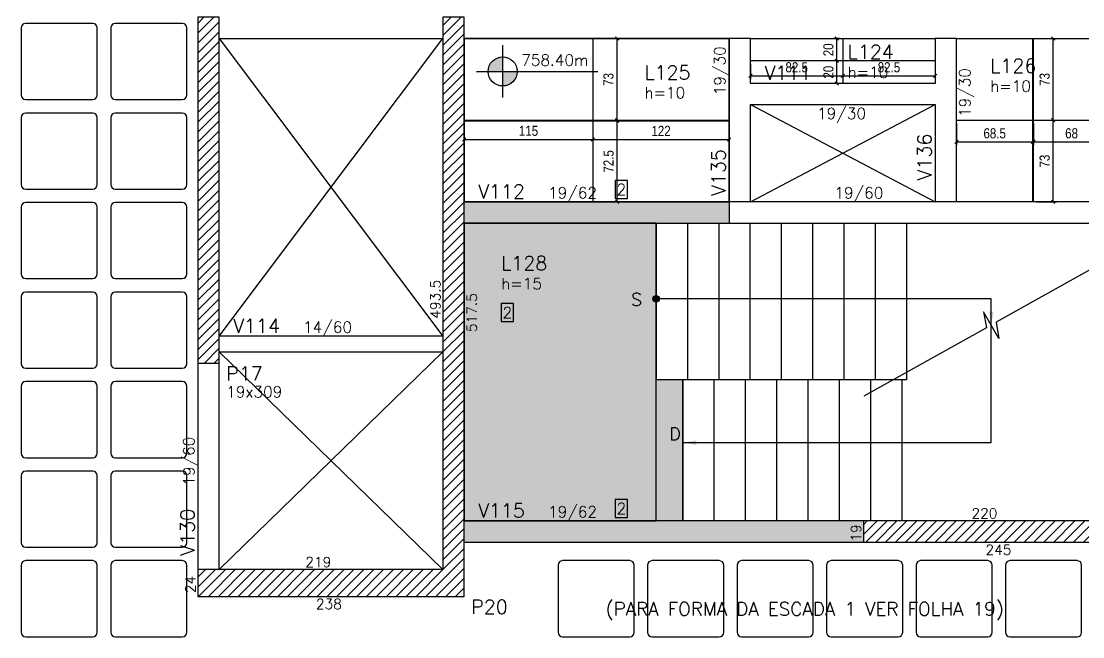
# Model space of a CAD drawing. Header units: millimetres. Extents: x -9777 to 15193, y 190 to 5169.
# Drawn here: x 3778 to 4727, y 1264 to 1814 of the extents above; entities that cross this region are included whole.
import ezdxf
from ezdxf.enums import TextEntityAlignment as Align

# ---------------------------------------------------------------- set-up
doc = ezdxf.new("R2010")
doc.units = ezdxf.units.MM
for name, color, linetype in [('251', 5, 'Continuous'), ('COTA', 241, 'Continuous'), ('F-AUX', 2, 'Continuous'), ('F-CUBETA', 1, 'Continuous'), ('F-DESNIVEL-1', 254, 'Continuous'), ('F-ESCADAS', 2, 'Continuous'), ('F-LAJES-DIM', 2, 'Continuous'), ('F-LAJES-NOME', 4, 'Continuous'), ('F-LAJES-R', 254, 'Continuous'), ('F-NÍVEL-PLANTA', 2, 'Continuous'), ('F-PILARES-DIM', 172, 'Continuous'), ('F-PILARES-HACH', 174, 'Continuous'), ('F-PILARES-NOME', 170, 'Continuous'), ('F-PILARES-S', 170, 'Continuous'), ('F-TEXTO', 6, 'Continuous'), ('F-TEXTO-YELLOW', 2, 'Continuous'), ('F-VIGAS', 3, 'Continuous'), ('F-VIGAS-DIM', 2, 'Continuous'), ('F-VIGAS-NOME', 4, 'Continuous'), ('F-VÃO', 1, 'Continuous'), ('Painéis', 200, 'Continuous')]:
    doc.layers.add(name, color=color, linetype=linetype)
doc.styles.add('5385-ARQ-PB-BAS-PLA-TER-TORRE-A-106-TXT$0$R60-75', font='romans.shx', dxfattribs={"height": 0.1125})
doc.styles.add('COTA TECNICA-50', font='techl___.ttf', dxfattribs={"height": 9})
doc.styles.add('CP-TEXTO', font='romans.shx')
doc.styles.add('MCP', font='romans.shx')
doc.dimstyles.new('COTA PAINEL-50', dxfattribs={"dimtxt": 9, "dimasz": 3, "dimexe": 3, "dimexo": 3, "dimgap": 3, "dimtad": 1, "dimdec": 1, "dimzin": 12, "dimdsep": 46, "dimtxsty": 'COTA TECNICA-50', "dimblk1": 'OBLIQUE', "dimblk2": 'OBLIQUE', "dimsah": 1, "dimcen": 0.9, "dimclrd": 4, "dimclre": 4, "dimclrt": 240, "dimadec": 1, "dimazin": 3, "dimtfac": 1, "dimtdec": 1, "dimtmove": 0, "dimatfit": 3, "dimfxl": 1, "dimtolj": 1, "dimtzin": 12, "dimarcsym": 0})
pattern_1 = [(45, (4154.6213, 1323.973), (-4.419417, 4.419417), [])]

# ---------------------------------------------------------------- blocks, each defined once
blk = doc.blocks.new('_VAONER063650636500869008690')
at = {"layer": '251', "color": 1}
for p, q in [((-34, 30), (-34, -30)), ((30, 34), (-30, 34)), ((34, -30), (34, 30)), ((-30, -34), (30, -34))]:
    blk.add_line(p, q, dxfattribs=at)
for centre, start, end in [((-30, 30), 90, 180), ((30, 30), 0, 90), ((-30, -30), 180, 270), ((30, -30), 270, 0)]:
    blk.add_arc(centre, 4, start, end, dxfattribs=at)
blk = doc.blocks.new('*U1099')
at = {"layer": 'F-LAJES-DIM', "color": 1}
blk.add_lwpolyline([(0, 0), (11, 0), (11, 16), (0, 16)], close=True, dxfattribs=at)
at = {"layer": 'F-LAJES-DIM', "style": 'MCP'}
blk.add_attdef('DIM', text='', height=10, dxfattribs=at).set_placement((5.5, 8), align=Align.MIDDLE_CENTER)
blk = doc.blocks.new('*U1096')
at = {"layer": 'F-VIGAS-DIM', "color": 1}
blk.add_lwpolyline([(0, 0), (11, 0), (11, 16), (0, 16)], close=True, dxfattribs=at)
at = {"layer": 'F-VIGAS-DIM', "style": 'MCP'}
blk.add_attdef('DIM', text='', height=10, dxfattribs=at).set_placement((5.5, 8), align=Align.MIDDLE_CENTER)
blk = doc.blocks.new('Nível - Planta')
at = {"layer": 'F-NÍVEL-PLANTA'}
h = blk.add_hatch(color=71, dxfattribs=at)
h.paths.add_polyline_path([(0, 0), (0, 0.26, 0.414214), (-0.26, 0)])
h.paths.add_polyline_path([(0.26, 0), (0, 0), (0, -0.26, 0.414214)])
for p, q in [((0, -0.469), (0, 0.469)), ((-0.469, 0), (1.704, 0))]:
    blk.add_line(p, q, dxfattribs=at)
blk.add_circle((0, 0), 0.26, dxfattribs=at)
at = {"layer": 'F-TEXTO', "color": 3, "style": 'MCP'}
blk.add_attdef('NÍVEL', (0.333, 0.102), '', height=0.2, dxfattribs=at)
blk = doc.blocks.new('_Oblique')
at = {"color": 0, "linetype": 'ByBlock', "lineweight": -2}
blk.add_line((-0.5, -0.5), (0.5, 0.5), dxfattribs=at)
blk = doc.blocks.new('*D1172')
at = {"layer": 'COTA', "color": 4, "lineweight": -2, "transparency": 16777216}
for p, q in [((4173.62, 1721.97), (4173.62, 1705.42)), ((4288.62, 1721.97), (4288.62, 1705.42)), ((4173.62, 1708.42), (4288.62, 1708.42))]:
    blk.add_line(p, q, dxfattribs=at)
at = {"layer": 'Defpoints', "color": 0, "transparency": 16777216}
for p in [(4173.62, 1724.97), (4288.62, 1724.97), (4288.62, 1708.42)]:
    blk.add_point(p, dxfattribs=at)
at = {"layer": 'COTA', "color": 4, "lineweight": -2, "transparency": 16777216, "xscale": 3, "yscale": 3, "zscale": 3, "rotation": 180}
blk.add_blockref('_Oblique', (4173.62, 1708.42), dxfattribs=at)
at = {"layer": 'COTA', "color": 4, "lineweight": -2, "transparency": 16777216, "xscale": 3, "yscale": 3, "zscale": 3}
blk.add_blockref('_Oblique', (4288.62, 1708.42), dxfattribs=at)
at = {"layer": 'COTA', "color": 240, "transparency": 16777216, "insert": (4231.12, 1716.02), "char_height": 9, "attachment_point": 5, "style": 'COTA TECNICA-50'}
blk.add_mtext('\\A1;115', dxfattribs=at)
blk = doc.blocks.new('*D1173')
at = {"layer": 'COTA', "color": 4, "lineweight": -2, "transparency": 16777216}
for p, q in [((4288.62, 1721.97), (4288.62, 1705.42)), ((4410.62, 1722.47), (4410.62, 1705.42)), ((4288.62, 1708.42), (4410.62, 1708.42))]:
    blk.add_line(p, q, dxfattribs=at)
at = {"layer": 'Defpoints', "color": 0, "transparency": 16777216}
for p in [(4288.62, 1724.97), (4410.62, 1725.47), (4410.62, 1708.42)]:
    blk.add_point(p, dxfattribs=at)
at = {"layer": 'COTA', "color": 4, "lineweight": -2, "transparency": 16777216, "xscale": 3, "yscale": 3, "zscale": 3, "rotation": 180}
blk.add_blockref('_Oblique', (4288.62, 1708.42), dxfattribs=at)
at = {"layer": 'COTA', "color": 4, "lineweight": -2, "transparency": 16777216, "xscale": 3, "yscale": 3, "zscale": 3}
blk.add_blockref('_Oblique', (4410.62, 1708.42), dxfattribs=at)
at = {"layer": 'COTA', "color": 240, "transparency": 16777216, "insert": (4349.62, 1715.98), "char_height": 9, "attachment_point": 5, "style": 'COTA TECNICA-50'}
blk.add_mtext('\\A1;122', dxfattribs=at)
blk = doc.blocks.new('*D1174')
at = {"layer": 'COTA', "color": 4, "lineweight": -2, "transparency": 16777216}
for p, q in [((4291.62, 1724.97), (4313.34, 1724.97)), ((4310.34, 1652.47), (4310.34, 1724.97)), ((4291.62, 1652.47), (4313.34, 1652.47))]:
    blk.add_line(p, q, dxfattribs=at)
at = {"layer": 'Defpoints', "color": 0, "transparency": 16777216}
for p in [(4288.62, 1724.97), (4310.34, 1724.97), (4288.62, 1652.47)]:
    blk.add_point(p, dxfattribs=at)
at = {"layer": 'COTA', "color": 4, "lineweight": -2, "transparency": 16777216, "xscale": 3, "yscale": 3, "zscale": 3}
for p, rotation in [((4310.34, 1724.97), 90), ((4310.34, 1652.47), 270)]:
    blk.add_blockref('_Oblique', p, dxfattribs=dict(at, rotation=rotation))
at = {"layer": 'COTA', "color": 240, "transparency": 16777216, "insert": (4302.74, 1688.72), "char_height": 9, "attachment_point": 5, "rotation": 90, "style": 'COTA TECNICA-50'}
blk.add_mtext('\\A1;72.5', dxfattribs=at)
blk = doc.blocks.new('*D1175')
at = {"layer": 'COTA', "color": 4, "lineweight": -2, "transparency": 16777216}
for p, q in [((4291.62, 1798.47), (4313.34, 1798.47)), ((4310.34, 1725.47), (4310.34, 1798.47)), ((4291.62, 1725.47), (4313.34, 1725.47))]:
    blk.add_line(p, q, dxfattribs=at)
at = {"layer": 'Defpoints', "color": 0, "transparency": 16777216}
for p in [(4288.62, 1798.47), (4310.34, 1798.47), (4288.62, 1725.47)]:
    blk.add_point(p, dxfattribs=at)
at = {"layer": 'COTA', "color": 4, "lineweight": -2, "transparency": 16777216, "xscale": 3, "yscale": 3, "zscale": 3}
for p, rotation in [((4310.34, 1798.47), 90), ((4310.34, 1725.47), 270)]:
    blk.add_blockref('_Oblique', p, dxfattribs=dict(at, rotation=rotation))
at = {"layer": 'COTA', "color": 240, "transparency": 16777216, "insert": (4302.64, 1761.97), "char_height": 9, "attachment_point": 5, "rotation": 90, "style": 'COTA TECNICA-50'}
blk.add_mtext('\\A1;73', dxfattribs=at)
blk = doc.blocks.new('*D1176')
at = {"layer": 'COTA', "color": 4, "lineweight": -2, "transparency": 16777216}
for p, q in [((4429.62, 1775.47), (4429.62, 1762.15)), ((4512.12, 1775.47), (4512.12, 1762.15)), ((4429.62, 1765.15), (4512.12, 1765.15))]:
    blk.add_line(p, q, dxfattribs=at)
at = {"layer": 'Defpoints', "color": 0, "transparency": 16777216}
for p in [(4429.62, 1778.47), (4512.12, 1778.47), (4512.12, 1765.15)]:
    blk.add_point(p, dxfattribs=at)
at = {"layer": 'COTA', "color": 4, "lineweight": -2, "transparency": 16777216, "xscale": 3, "yscale": 3, "zscale": 3, "rotation": 180}
blk.add_blockref('_Oblique', (4429.62, 1765.15), dxfattribs=at)
at = {"layer": 'COTA', "color": 4, "lineweight": -2, "transparency": 16777216, "xscale": 3, "yscale": 3, "zscale": 3}
blk.add_blockref('_Oblique', (4512.12, 1765.15), dxfattribs=at)
at = {"layer": 'COTA', "color": 240, "transparency": 16777216, "insert": (4470.87, 1772.77), "char_height": 9, "attachment_point": 5, "style": 'COTA TECNICA-50'}
blk.add_mtext('\\A1;82.5', dxfattribs=at)
blk = doc.blocks.new('*D1177')
at = {"layer": 'COTA', "color": 4, "lineweight": -2, "transparency": 16777216}
for p, q in [((4512.12, 1775.47), (4512.12, 1762.15)), ((4594.62, 1775.47), (4594.62, 1762.15)), ((4512.12, 1765.15), (4594.62, 1765.15))]:
    blk.add_line(p, q, dxfattribs=at)
at = {"layer": 'Defpoints', "color": 0, "transparency": 16777216}
for p in [(4512.12, 1778.47), (4594.62, 1778.47), (4594.62, 1765.15)]:
    blk.add_point(p, dxfattribs=at)
at = {"layer": 'COTA', "color": 4, "lineweight": -2, "transparency": 16777216, "xscale": 3, "yscale": 3, "zscale": 3, "rotation": 180}
blk.add_blockref('_Oblique', (4512.12, 1765.15), dxfattribs=at)
at = {"layer": 'COTA', "color": 4, "lineweight": -2, "transparency": 16777216, "xscale": 3, "yscale": 3, "zscale": 3}
blk.add_blockref('_Oblique', (4594.62, 1765.15), dxfattribs=at)
at = {"layer": 'COTA', "color": 240, "transparency": 16777216, "insert": (4553.37, 1772.77), "char_height": 9, "attachment_point": 5, "style": 'COTA TECNICA-50'}
blk.add_mtext('\\A1;82.5', dxfattribs=at)
blk = doc.blocks.new('*D1178')
at = {"layer": 'COTA', "color": 4, "lineweight": -2, "transparency": 16777216}
for p, q in [((4509.12, 1778.47), (4503.83, 1778.47)), ((4506.83, 1758.47), (4506.83, 1778.47)), ((4509.12, 1758.47), (4503.83, 1758.47))]:
    blk.add_line(p, q, dxfattribs=at)
at = {"layer": 'Defpoints', "color": 0, "transparency": 16777216}
for p in [(4506.83, 1778.47), (4512.12, 1778.47), (4512.12, 1758.47)]:
    blk.add_point(p, dxfattribs=at)
at = {"layer": 'COTA', "color": 4, "lineweight": -2, "transparency": 16777216, "xscale": 3, "yscale": 3, "zscale": 3}
for p, rotation in [((4506.83, 1778.47), 90), ((4506.83, 1758.47), 270)]:
    blk.add_blockref('_Oblique', p, dxfattribs=dict(at, rotation=rotation))
at = {"layer": 'COTA', "color": 240, "transparency": 16777216, "insert": (4499.24, 1768.47), "char_height": 9, "attachment_point": 5, "rotation": 90, "style": 'COTA TECNICA-50'}
blk.add_mtext('\\A1;20', dxfattribs=at)
blk = doc.blocks.new('*D1179')
at = {"layer": 'COTA', "color": 4, "lineweight": -2, "transparency": 16777216}
for p, q in [((4509.12, 1798.47), (4503.83, 1798.47)), ((4506.83, 1778.47), (4506.83, 1798.47)), ((4509.12, 1778.47), (4503.83, 1778.47))]:
    blk.add_line(p, q, dxfattribs=at)
at = {"layer": 'Defpoints', "color": 0, "transparency": 16777216}
for p in [(4506.83, 1798.47), (4512.12, 1798.47), (4512.12, 1778.47)]:
    blk.add_point(p, dxfattribs=at)
at = {"layer": 'COTA', "color": 4, "lineweight": -2, "transparency": 16777216, "xscale": 3, "yscale": 3, "zscale": 3}
for p, rotation in [((4506.83, 1798.47), 90), ((4506.83, 1778.47), 270)]:
    blk.add_blockref('_Oblique', p, dxfattribs=dict(at, rotation=rotation))
at = {"layer": 'COTA', "color": 240, "transparency": 16777216, "insert": (4499.24, 1788.47), "char_height": 9, "attachment_point": 5, "rotation": 90, "style": 'COTA TECNICA-50'}
blk.add_mtext('\\A1;20', dxfattribs=at)
blk = doc.blocks.new('*D1183')
at = {"layer": 'COTA', "color": 4, "lineweight": -2, "transparency": 16777216}
for p, q in [((4613.62, 1722.47), (4613.62, 1703.15)), ((4682.12, 1722.47), (4682.12, 1703.15)), ((4613.62, 1706.15), (4682.12, 1706.15))]:
    blk.add_line(p, q, dxfattribs=at)
at = {"layer": 'Defpoints', "color": 0, "transparency": 16777216}
for p in [(4613.62, 1725.47), (4682.12, 1725.47), (4682.12, 1706.15)]:
    blk.add_point(p, dxfattribs=at)
at = {"layer": 'COTA', "color": 4, "lineweight": -2, "transparency": 16777216, "xscale": 3, "yscale": 3, "zscale": 3, "rotation": 180}
blk.add_blockref('_Oblique', (4613.62, 1706.15), dxfattribs=at)
at = {"layer": 'COTA', "color": 4, "lineweight": -2, "transparency": 16777216, "xscale": 3, "yscale": 3, "zscale": 3}
blk.add_blockref('_Oblique', (4682.12, 1706.15), dxfattribs=at)
at = {"layer": 'COTA', "color": 240, "transparency": 16777216, "insert": (4647.87, 1713.77), "char_height": 9, "attachment_point": 5, "style": 'COTA TECNICA-50'}
blk.add_mtext('\\A1;68.5', dxfattribs=at)
blk = doc.blocks.new('*D1184')
at = {"layer": 'COTA', "color": 4, "lineweight": -2, "transparency": 16777216}
for p, q in [((4682.62, 1722.47), (4682.62, 1703.15)), ((4750.62, 1722.47), (4750.62, 1703.15)), ((4682.62, 1706.15), (4750.62, 1706.15))]:
    blk.add_line(p, q, dxfattribs=at)
at = {"layer": 'Defpoints', "color": 0, "transparency": 16777216}
for p in [(4682.62, 1725.47), (4750.62, 1725.47), (4750.62, 1706.15)]:
    blk.add_point(p, dxfattribs=at)
at = {"layer": 'COTA', "color": 4, "lineweight": -2, "transparency": 16777216, "xscale": 3, "yscale": 3, "zscale": 3, "rotation": 180}
blk.add_blockref('_Oblique', (4682.62, 1706.15), dxfattribs=at)
at = {"layer": 'COTA', "color": 4, "lineweight": -2, "transparency": 16777216, "xscale": 3, "yscale": 3, "zscale": 3}
blk.add_blockref('_Oblique', (4750.62, 1706.15), dxfattribs=at)
at = {"layer": 'COTA', "color": 240, "transparency": 16777216, "insert": (4716.62, 1713.77), "char_height": 9, "attachment_point": 5, "style": 'COTA TECNICA-50'}
blk.add_mtext('\\A1;68', dxfattribs=at)
blk = doc.blocks.new('*D1185')
at = {"layer": 'COTA', "color": 4, "lineweight": -2, "transparency": 16777216}
for p, q in [((4685.12, 1725.47), (4703.27, 1725.47)), ((4700.27, 1652.47), (4700.27, 1725.47)), ((4685.12, 1652.47), (4703.27, 1652.47))]:
    blk.add_line(p, q, dxfattribs=at)
at = {"layer": 'Defpoints', "color": 0, "transparency": 16777216}
for p in [(4682.12, 1725.47), (4700.27, 1725.47), (4682.12, 1652.47)]:
    blk.add_point(p, dxfattribs=at)
at = {"layer": 'COTA', "color": 4, "lineweight": -2, "transparency": 16777216, "xscale": 3, "yscale": 3, "zscale": 3}
for p, rotation in [((4700.27, 1725.47), 90), ((4700.27, 1652.47), 270)]:
    blk.add_blockref('_Oblique', p, dxfattribs=dict(at, rotation=rotation))
at = {"layer": 'COTA', "color": 240, "transparency": 16777216, "insert": (4692.57, 1688.97), "char_height": 9, "attachment_point": 5, "rotation": 90, "style": 'COTA TECNICA-50'}
blk.add_mtext('\\A1;73', dxfattribs=at)
blk = doc.blocks.new('*D1186')
at = {"layer": 'COTA', "color": 4, "lineweight": -2, "transparency": 16777216}
for p, q in [((4685.12, 1798.47), (4703.27, 1798.47)), ((4700.27, 1725.47), (4700.27, 1798.47)), ((4685.12, 1725.47), (4703.27, 1725.47))]:
    blk.add_line(p, q, dxfattribs=at)
at = {"layer": 'Defpoints', "color": 0, "transparency": 16777216}
for p in [(4682.12, 1798.47), (4700.27, 1798.47), (4682.12, 1725.47)]:
    blk.add_point(p, dxfattribs=at)
at = {"layer": 'COTA', "color": 4, "lineweight": -2, "transparency": 16777216, "xscale": 3, "yscale": 3, "zscale": 3}
for p, rotation in [((4700.27, 1798.47), 90), ((4700.27, 1725.47), 270)]:
    blk.add_blockref('_Oblique', p, dxfattribs=dict(at, rotation=rotation))
at = {"layer": 'COTA', "color": 240, "transparency": 16777216, "insert": (4692.57, 1761.97), "char_height": 9, "attachment_point": 5, "rotation": 90, "style": 'COTA TECNICA-50'}
blk.add_mtext('\\A1;73', dxfattribs=at)

msp = doc.modelspace()

# ---------------------------------------------------------------- hatches: boundary and pattern name
at = {"layer": 'F-AUX'}
h = msp.add_hatch(color=1, dxfattribs=at)
edge = h.paths.add_edge_path()
edge.add_arc((4345.22, 1565.97), 3, 0, 360)
at = {"layer": 'F-DESNIVEL-1'}
h = msp.add_hatch(color=256, dxfattribs=at)
h.dxf.hatch_style = 1
h.paths.add_polyline_path([(4369.12, 1493.47), (4345.12, 1493.47), (4345.12, 1367.47), (4369.12, 1367.47)])
at = {"layer": 'F-PILARES-HACH', "linetype": 'Continuous'}
h = msp.add_hatch(dxfattribs=at)
h.set_pattern_fill('ANSI31', color=256, scale=50, style=0)
h.set_pattern_definition(pattern_1)
h.paths.add_polyline_path([(4173.62, 1299.97), (4173.62, 1817.47), (4154.62, 1817.47), (4154.62, 1323.97), (3935.62, 1323.97), (3935.62, 1299.97)], flags=16)
h = msp.add_hatch(dxfattribs=at)
h.set_pattern_fill('ANSI31', color=256, scale=50, style=0)
h.set_pattern_definition(pattern_1)
h.paths.add_polyline_path([(3935.62, 1508.47), (3954.62, 1508.47), (3954.62, 1817.47), (3935.62, 1817.47)], flags=16)
h = msp.add_hatch(dxfattribs=at)
h.set_pattern_fill('ANSI31', color=256, scale=50, style=0)
h.set_pattern_definition(pattern_1)
h.paths.add_polyline_path([(4775.62, 1348.47), (4775.62, 1817.47), (4750.62, 1817.47), (4750.62, 1367.47), (4530.62, 1367.47), (4530.62, 1348.47)], flags=16)

# ---------------------------------------------------------------- linework, layer by layer
at = {"layer": 'F-AUX', "color": 1}
for points in [[(4758.65, 1606.08), (4649.08, 1545.01), (4651.71, 1530.63), (4637.83, 1554.34), (4640.45, 1539.96), (4530.88, 1478.89)], [(4369.22, 1437.47), (4644.77, 1437.47), (4644.77, 1565.97), (4345.22, 1565.97)]]:
    msp.add_lwpolyline(points, dxfattribs=at)
msp.add_circle((4345.22, 1565.97), 3, dxfattribs=at)
for points in [[(4642.77, 1554.48), (4644.77, 1542.48), (4646.77, 1554.48)], [(4381.22, 1435.47), (4369.22, 1437.47), (4381.22, 1439.47)]]:
    msp.add_solid(points, dxfattribs=at)
at = {"layer": 'F-DESNIVEL-1'}
msp.add_lwpolyline([(4369.12, 1493.47), (4369.12, 1367.47), (4345.12, 1367.47), (4345.12, 1496.47)], dxfattribs=at)
at = {"layer": 'F-DESNIVEL-1', "linetype": 'Continuous'}
for points in [[(4410.62, 1798.47), (4410.62, 1652.47), (4410.62, 1798.47)], [(4410.62, 1798.47), (4410.62, 1652.47), (4410.62, 1748.97)], [(4410.62, 1798.47), (4410.62, 1748.97), (4410.62, 1798.47)], [(4410.62, 1633.47), (4410.62, 1652.47), (4173.72, 1652.47)], [(4410.62, 1633.47), (4173.72, 1652.47), (4173.72, 1633.47)], [(4173.62, 1367.47), (4345.12, 1367.47), (4345.12, 1633.47)], [(4173.62, 1367.47), (4345.12, 1633.47), (4173.62, 1367.47)], [(4173.62, 1367.47), (4345.12, 1633.47), (4173.62, 1633.47)], [(4173.62, 1367.47), (4173.62, 1633.47), (4173.62, 1367.47)], [(4173.72, 1367.47), (4173.72, 1348.47), (4530.52, 1348.47)], [(4173.72, 1367.47), (4530.52, 1348.47), (4530.52, 1367.47)], [(4173.72, 1367.47), (4530.52, 1367.47), (4173.72, 1367.47)]]:
    msp.add_solid(points, dxfattribs=at)
at = {"layer": 'F-ESCADAS', "linetype": 'Continuous'}
for points in [[(4345.12, 1633.47), (4345.12, 1493.47)], [(4373.12, 1633.47), (4373.12, 1493.47)], [(4401.12, 1633.47), (4401.12, 1493.47)], [(4429.12, 1633.47), (4429.12, 1493.47)], [(4457.12, 1633.47), (4457.12, 1493.47)], [(4485.12, 1633.47), (4485.12, 1493.47)], [(4513.12, 1633.47), (4513.12, 1493.47)], [(4541.12, 1633.47), (4541.12, 1493.47)], [(4569.12, 1633.47), (4569.12, 1493.47)], [(4569.12, 1493.47), (4345.12, 1493.47)], [(4369.12, 1367.47), (4369.12, 1493.47)], [(4397.12, 1367.47), (4397.12, 1493.47)], [(4425.12, 1367.47), (4425.12, 1493.47)], [(4453.12, 1367.47), (4453.12, 1493.47)], [(4481.12, 1367.47), (4481.12, 1493.47)], [(4509.12, 1367.47), (4509.12, 1493.47)], [(4537.12, 1367.47), (4537.12, 1493.47)], [(4565.12, 1367.47), (4565.12, 1493.47)]]:
    msp.add_lwpolyline(points, dxfattribs=at)
at = {"layer": 'F-LAJES-R', "linetype": 'Continuous'}
for points in [[(4410.62, 1798.47), (4173.62, 1798.47), (4173.62, 1652.47), (4410.62, 1652.47), (4410.62, 1748.97), (4410.62, 1798.47)], [(4173.62, 1367.47), (4345.12, 1367.47), (4345.12, 1633.47), (4173.62, 1633.47), (4173.62, 1367.47)]]:
    msp.add_lwpolyline(points, dxfattribs=at)
at = {"layer": 'F-PILARES-S', "linetype": 'Continuous'}
for points in [[(3935.62, 1508.47), (3954.62, 1508.47), (3954.62, 1817.47), (3935.62, 1817.47), (3935.62, 1508.47)], [(4173.62, 1299.97), (4173.62, 1817.47), (4154.62, 1817.47), (4154.62, 1323.97), (3935.62, 1323.97), (3935.62, 1299.97), (4173.62, 1299.97)], [(4775.62, 1348.47), (4775.62, 1817.47), (4750.62, 1817.47), (4750.62, 1367.47), (4530.62, 1367.47), (4530.62, 1348.47), (4775.62, 1348.47)]]:
    msp.add_lwpolyline(points, dxfattribs=at)
at = {"layer": 'F-VIGAS'}
for points in [[(3954.62, 1798.47), (4154.62, 1798.47)], [(4173.62, 1798.47), (4410.62, 1798.47)], [(4410.62, 1798.47), (4410.62, 1748.97)], [(4429.62, 1798.47), (4410.62, 1798.47)], [(4429.62, 1798.47), (4594.62, 1798.47)], [(4429.62, 1758.47), (4429.62, 1798.47)], [(4594.62, 1798.47), (4594.62, 1758.47)], [(4613.62, 1798.47), (4594.62, 1798.47)], [(4613.62, 1798.47), (4750.62, 1798.47)], [(4613.62, 1748.97), (4613.62, 1798.47)], [(4594.62, 1758.47), (4429.62, 1758.47)], [(4410.62, 1748.97), (4410.62, 1633.47)], [(4613.62, 1652.47), (4613.62, 1748.97)], [(4429.62, 1739.47), (4594.62, 1739.47)], [(4429.62, 1652.47), (4429.62, 1739.47)], [(4594.62, 1739.47), (4594.62, 1652.47)], [(4410.62, 1652.47), (4173.62, 1652.47)], [(4429.62, 1652.47), (4410.62, 1652.47)], [(4594.62, 1652.47), (4429.62, 1652.47)], [(4613.62, 1652.47), (4594.62, 1652.47)], [(4750.62, 1652.47), (4613.62, 1652.47)], [(4173.62, 1633.47), (4410.62, 1633.47)], [(4410.62, 1633.47), (4604.12, 1633.47)], [(4604.12, 1633.47), (4750.62, 1633.47)], [(4154.62, 1532.47), (3954.62, 1532.47)], [(3954.62, 1518.47), (4154.62, 1518.47)], [(3935.62, 1508.47), (3935.62, 1323.97)], [(3954.62, 1323.97), (3954.62, 1508.47)], [(4530.62, 1367.47), (4173.62, 1367.47)], [(4173.62, 1348.47), (4530.62, 1348.47)]]:
    msp.add_lwpolyline(points, dxfattribs=at)
at = {"layer": 'F-VÃO'}
for p, q in [((3954.62, 1532.47), (4154.62, 1798.47)), ((3954.62, 1798.47), (4154.62, 1532.47)), ((4429.62, 1652.47), (4594.62, 1739.47)), ((4429.62, 1739.47), (4594.62, 1652.47)), ((3954.62, 1323.97), (4154.62, 1518.47)), ((3954.62, 1518.47), (4154.62, 1323.97))]:
    msp.add_line(p, q, dxfattribs=at)
at = {"layer": 'Painéis'}
for points in [[(4288.62, 1798.47), (4288.62, 1652.47)], [(4512.12, 1798.47), (4512.12, 1758.47)], [(4682.12, 1652.47), (4682.12, 1798.47)], [(4682.62, 1652.47), (4682.62, 1798.47)], [(4594.62, 1778.47), (4429.62, 1778.47)], [(4173.62, 1725.47), (4410.62, 1725.47)], [(4173.62, 1724.97), (4410.62, 1724.97)], [(4613.62, 1725.47), (4750.62, 1725.47)]]:
    msp.add_lwpolyline(points, dxfattribs=at)

# ---------------------------------------------------------------- block references
at = {"layer": 'F-CUBETA'}
for p in [(3811.62, 1777.97), (3891.62, 1777.97), (3811.62, 1697.97), (3891.62, 1697.97), (3811.62, 1617.97), (3891.62, 1617.97), (3811.62, 1537.97), (3891.62, 1537.97), (3811.62, 1457.97), (3891.62, 1457.97), (3811.62, 1377.97), (3891.62, 1377.97), (3811.62, 1297.97), (3891.62, 1297.97), (4291.62, 1297.97), (4371.62, 1297.97), (4451.62, 1297.97), (4531.62, 1297.97), (4611.62, 1297.97), (4691.62, 1297.97)]:
    msp.add_blockref('_VAONER063650636500869008690', p, dxfattribs=at)
at = {"layer": 'F-LAJES-DIM', "linetype": 'Continuous'}
msp.add_blockref('*U1099', (4206.68, 1545.61), dxfattribs=at).add_auto_attribs({'DIM': '2'})
at = {"layer": 'F-NÍVEL-PLANTA', "linetype": 'Continuous', "xscale": 50, "yscale": 50, "zscale": 50}
msp.add_blockref('Nível - Planta', (4208.03, 1769.14), dxfattribs=at).add_auto_attribs({'NÍVEL': '758.40m'})
at = {"layer": 'F-VIGAS-DIM', "linetype": 'Continuous'}
for p in [(4308.62, 1655.6), (4308.62, 1370.6)]:
    msp.add_blockref('*U1096', p, dxfattribs=at).add_auto_attribs({'DIM': '2'})

# ---------------------------------------------------------------- texts
at = {"layer": 'F-LAJES-DIM', "linetype": 'Continuous', "style": 'MCP'}
for s, p in [('h=10', (4516.37, 1763.35)), ('h=10', (4643.87, 1750.93)), ('h=10', (4334.74, 1745.06)), ('h=15', (4206.68, 1574.51))]:
    msp.add_text(s, height=10, dxfattribs=at).set_placement(p)
at = {"layer": 'F-LAJES-NOME', "linetype": 'Continuous', "style": 'MCP'}
for s, p in [('L124', (4516.37, 1780.35)), ('L126', (4643.87, 1767.93)), ('L125', (4334.74, 1762.06)), ('L128', (4206.68, 1591.51))]:
    msp.add_text(s, height=12.5, dxfattribs=at).set_placement(p)
at = {"layer": 'F-PILARES-DIM', "linetype": 'Continuous', "style": 'MCP'}
for s, p in [('493.5', (4152.37, 1548.22)), ('517.5', (4184.87, 1536.22)), ('19', (4528.37, 1348.97)), ('24', (3933.37, 1302.97))]:
    msp.add_text(s, height=9, rotation=90, dxfattribs=at).set_placement(p)
for s, height, p in [('19x309', 10, (3960.87, 1477.85)), ('220', 9, (4627.12, 1369.72)), ('245', 9, (4639.62, 1337.22)), ('219', 9, (4031.62, 1326.22)), ('238', 9, (4041.12, 1288.72))]:
    msp.add_text(s, height=height, dxfattribs=at).set_placement(p)
at = {"layer": 'F-PILARES-NOME', "linetype": 'Continuous', "style": 'MCP'}
for s, p in [('P17', (3960.87, 1492.85)), ('P20', (4179.87, 1284.35))]:
    msp.add_text(s, height=12.5, dxfattribs=at).set_placement(p)
at = {"layer": 'F-TEXTO', "color": 3, "insert": (4134.23, 1294.85), "char_height": 12, "width": 687.5204, "attachment_point": 1, "style": 'CP-TEXTO'}
msp.add_mtext('\\pxqc;(PARA FORMA DA ESCADA 1 VER FOLHA 19)', dxfattribs=at)
at = {"layer": 'F-TEXTO-YELLOW', "char_height": 11.25, "width": 61.3796, "style": '5385-ARQ-PB-BAS-PLA-TER-TORRE-A-106-TXT$0$R60-75'}
for s, insert, attachment_point in [('S', (4322.9, 1571), 1), ('D', (4367.22, 1450.92), 3)]:
    msp.add_mtext(s, dxfattribs=dict(at, insert=insert, attachment_point=attachment_point))
at = {"layer": 'F-VIGAS-DIM', "linetype": 'Continuous', "style": 'MCP'}
for s, p in [('19/30', (4407.17, 1747.86)), ('19/30', (4626.12, 1728.38)), ('19/60', (3932.5, 1398.97))]:
    msp.add_text(s, height=10, rotation=90, dxfattribs=at).set_placement(p)
for s, p in [('19/30', (4489.13, 1726.56)), ('19/62', (4248.62, 1655.6)), ('19/60', (4504.62, 1655.6)), ('14/60', (4029.62, 1535.6)), ('19/62', (4248.62, 1370.6))]:
    msp.add_text(s, height=10, dxfattribs=at).set_placement(p)
at = {"layer": 'F-VIGAS-NOME', "linetype": 'Continuous', "style": 'MCP'}
for s, p in [('V111', (4442.12, 1761.6)), ('V112', (4186.12, 1655.6)), ('V114', (3967.12, 1535.6)), ('V115', (4186.12, 1370.6))]:
    msp.add_text(s, height=12.5, dxfattribs=at).set_placement(p)
for s, p in [('V136', (4591.5, 1671.78)), ('V135', (4407.28, 1657.95)), ('V130', (3932.5, 1336.47))]:
    msp.add_text(s, height=12.5, rotation=90, dxfattribs=at).set_placement(p)

# ---------------------------------------------------------------- dimensions: what is measured, and where the dimension line sits
at = {"layer": 'COTA'}
for base, p1, p2, picture, middle in [((4310.34, 1798.47), (4288.62, 1725.47), (4288.62, 1798.47), '*D1175', (4302.64, 1761.97)), ((4506.83, 1778.47), (4512.12, 1758.47), (4512.12, 1778.47), '*D1178', (4499.24, 1768.47)), ((4310.34, 1724.97), (4288.62, 1652.47), (4288.62, 1724.97), '*D1174', (4302.74, 1688.72)), ((4700.27, 1725.47), (4682.12, 1652.47), (4682.12, 1725.47), '*D1185', (4692.57, 1688.97))]:
    dim = msp.add_linear_dim(base=base, p1=p1, p2=p2, angle=90, dimstyle='COTA PAINEL-50', dxfattribs=at)
    dim.commit()
    dim.dimension.update_dxf_attribs({"geometry": picture, "text_midpoint": middle})
for base, p1, p2, picture, middle in [((4506.83, 1798.47), (4512.12, 1778.47), (4512.12, 1798.47), '*D1179', (4499.24, 1788.47)), ((4700.27, 1798.47), (4682.12, 1725.47), (4682.12, 1798.47), '*D1186', (4692.57, 1761.97))]:
    dim = msp.add_linear_dim(base=base, p1=p1, p2=p2, angle=90, dimstyle='COTA PAINEL-50', override={"dimtmove": 1}, dxfattribs=at)
    dim.commit()
    dim.dimension.update_dxf_attribs({"geometry": picture, "text_midpoint": middle})
for base, p1, p2, picture, middle in [((4512.12, 1765.15), (4429.62, 1778.47), (4512.12, 1778.47), '*D1176', (4470.87, 1772.77)), ((4288.62, 1708.42), (4173.62, 1724.97), (4288.62, 1724.97), '*D1172', (4231.12, 1716.02)), ((4682.12, 1706.15), (4613.62, 1725.47), (4682.12, 1725.47), '*D1183', (4647.87, 1713.77)), ((4750.62, 1706.15), (4682.62, 1725.47), (4750.62, 1725.47), '*D1184', (4716.62, 1713.77))]:
    dim = msp.add_linear_dim(base=base, p1=p1, p2=p2, dimstyle='COTA PAINEL-50', dxfattribs=at)
    dim.commit()
    dim.dimension.update_dxf_attribs({"geometry": picture, "text_midpoint": middle})
for base, p1, p2, picture, middle in [((4594.62, 1765.15), (4512.12, 1778.47), (4594.62, 1778.47), '*D1177', (4553.37, 1772.77)), ((4410.62, 1708.42), (4288.62, 1724.97), (4410.62, 1725.47), '*D1173', (4349.62, 1715.98))]:
    dim = msp.add_linear_dim(base=base, p1=p1, p2=p2, dimstyle='COTA PAINEL-50', override={"dimtmove": 1}, dxfattribs=at)
    dim.commit()
    dim.dimension.update_dxf_attribs({"geometry": picture, "text_midpoint": middle})

doc.saveas('drawing.dxf')
